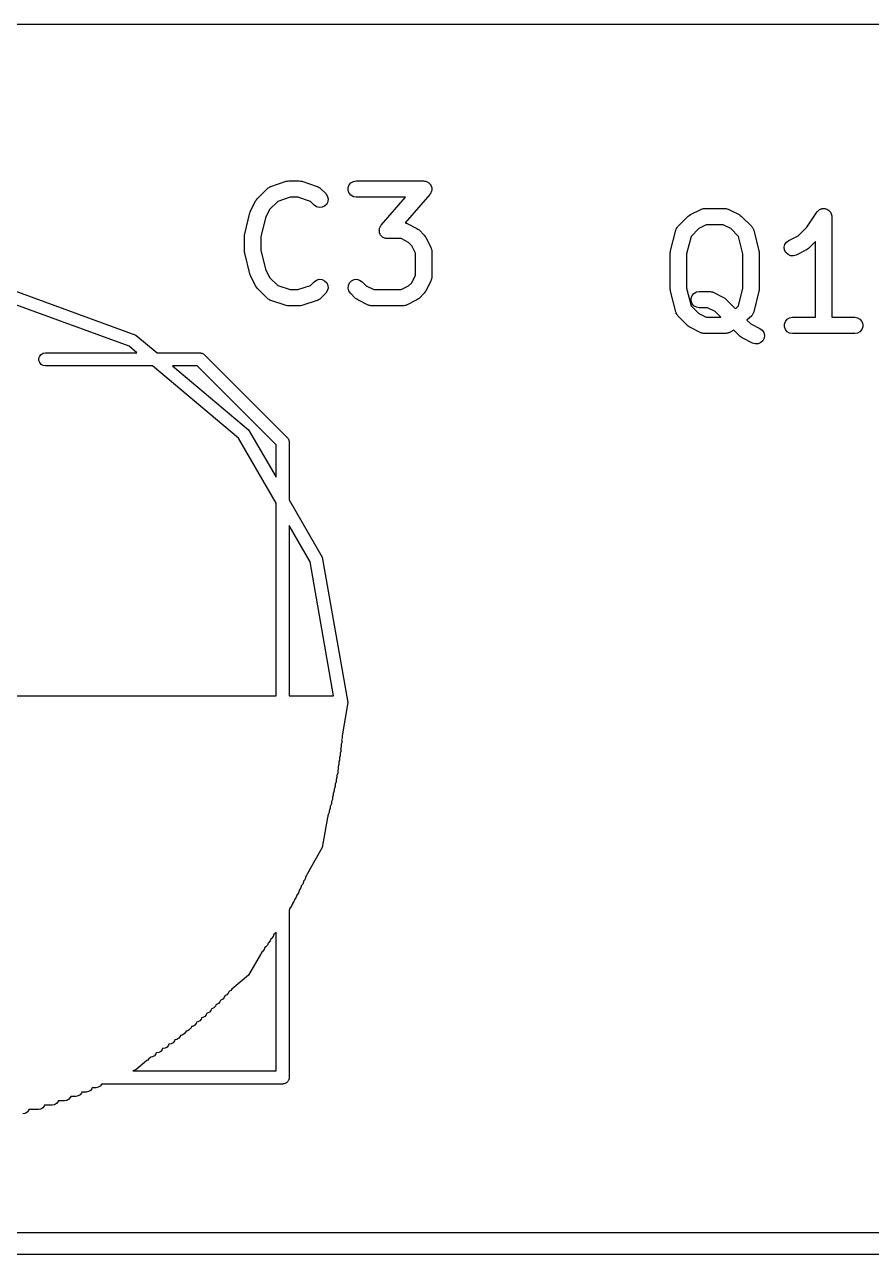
# Model space of a CAD drawing. Extents: x 10 to 287, y -200 to -10.
# Drawn here: x 113.32 to 121.1, y -109.19 to -97.89 of the extents above; entities that cross this region are included whole.
import ezdxf

# ---------------------------------------------------------------- set-up
doc = ezdxf.new("R2010")
doc.units = 0
doc.header["$MEASUREMENT"] = 0
doc.layers.add('BLACK', color=7, linetype='CONTINUOUS')

msp = doc.modelspace()

# ---------------------------------------------------------------- linework, layer by layer
at = {"layer": 'Black'}
for p, q in [((119.888, -97.89), (104.24, -97.89)), ((120.968, -97.89), (119.888, -97.89)), ((121.031, -97.89), (120.968, -97.89)), ((121.439, -97.89), (121.031, -97.89)), ((115.586, -99.3778), (115.729, -99.3302)), ((115.729, -99.3302), (115.741, -99.3285)), ((115.741, -99.3285), (115.753, -99.3264)), ((115.753, -99.3264), (115.848, -99.3264)), ((115.848, -99.3264), (115.86, -99.3285)), ((115.86, -99.3285), (115.872, -99.3302)), ((115.872, -99.3302), (116.014, -99.3778)), ((116.307, -99.3639), (116.323, -99.3439)), ((116.323, -99.3439), (116.346, -99.3309)), ((116.346, -99.3309), (116.372, -99.3264)), ((116.372, -99.3264), (116.991, -99.3264)), ((116.991, -99.3264), (116.998, -99.3277)), ((116.998, -99.3277), (117.005, -99.3278)), ((117.005, -99.3278), (117.011, -99.3299)), ((117.011, -99.3299), (117.016, -99.3309)), ((117.016, -99.3309), (117.023, -99.3346)), ((117.023, -99.3346), (117.03, -99.3372)), ((117.03, -99.3372), (117.034, -99.341)), ((117.034, -99.341), (117.039, -99.3439)), ((117.039, -99.3439), (117.044, -99.3495)), ((117.044, -99.3495), (117.049, -99.3544)), ((115.461, -99.4912), (115.557, -99.396)), ((115.557, -99.396), (115.56, -99.3935)), ((115.56, -99.3935), (115.563, -99.3903)), ((115.563, -99.3903), (115.571, -99.3861)), ((115.571, -99.3861), (115.578, -99.381)), ((115.578, -99.381), (115.582, -99.3799)), ((115.582, -99.3799), (115.586, -99.3778)), ((116.014, -99.3778), (116.018, -99.3799)), ((116.018, -99.3799), (116.022, -99.381)), ((116.022, -99.381), (116.03, -99.3861)), ((116.03, -99.3861), (116.037, -99.3903)), ((116.037, -99.3903), (116.04, -99.3935)), ((116.04, -99.3935), (116.044, -99.396)), ((116.044, -99.396), (116.091, -99.4436)), ((116.091, -99.4436), (116.106, -99.4649)), ((116.106, -99.4649), (116.113, -99.4901)), ((116.298, -99.3884), (116.307, -99.3639)), ((116.298, -99.4144), (116.298, -99.3884)), ((116.307, -99.4389), (116.298, -99.4144)), ((116.323, -99.4588), (116.307, -99.4389)), ((116.346, -99.4719), (116.323, -99.4588)), ((117.047, -99.4508), (116.82, -99.7108)), ((117.051, -99.4445), (117.047, -99.4508)), ((117.049, -99.3544), (117.052, -99.3594)), ((117.056, -99.4389), (117.051, -99.4445)), ((117.052, -99.3594), (117.056, -99.3639)), ((117.056, -99.3639), (117.058, -99.3708)), ((117.058, -99.4334), (117.056, -99.4389)), ((117.058, -99.3708), (117.062, -99.3772)), ((117.061, -99.4285), (117.058, -99.4334)), ((117.062, -99.4213), (117.061, -99.4285)), ((117.062, -99.3772), (117.063, -99.3829)), ((117.065, -99.4144), (117.062, -99.4213)), ((117.063, -99.3829), (117.065, -99.3884)), ((117.065, -99.3884), (117.065, -99.3957)), ((117.065, -99.3957), (117.066, -99.4029)), ((117.066, -99.4029), (117.065, -99.4086)), ((117.065, -99.4086), (117.065, -99.4144)), ((115.4, -99.6059), (115.447, -99.5107)), ((115.447, -99.5107), (115.455, -99.501)), ((115.455, -99.501), (115.461, -99.4912)), ((115.65, -99.5146), (115.576, -99.5887)), ((115.765, -99.4764), (115.65, -99.5146)), ((115.836, -99.4764), (115.765, -99.4764)), ((115.95, -99.5146), (115.836, -99.4764)), ((115.985, -99.5497), (115.95, -99.5146)), ((116.007, -99.5646), (115.985, -99.5497)), ((116.032, -99.5713), (116.007, -99.5646)), ((116.058, -99.5691), (116.032, -99.5713)), ((116.081, -99.5581), (116.058, -99.5691)), ((116.1, -99.5396), (116.081, -99.5581)), ((116.111, -99.516), (116.1, -99.5396)), ((116.113, -99.4901), (116.111, -99.516)), ((116.372, -99.4764), (116.346, -99.4719)), ((116.825, -99.4764), (116.372, -99.4764)), ((116.601, -99.7329), (116.825, -99.4764)), ((115.347, -99.8118), (115.394, -99.6213)), ((115.394, -99.6213), (115.397, -99.6138)), ((115.397, -99.6138), (115.4, -99.6059)), ((115.538, -99.6657), (115.494, -99.8392)), ((115.576, -99.5887), (115.538, -99.6657)), ((119.327, -99.7452), (119.422, -99.65)), ((119.422, -99.65), (119.432, -99.6431)), ((119.432, -99.6431), (119.442, -99.6359)), ((119.442, -99.6359), (119.537, -99.5883)), ((119.537, -99.5883), (119.541, -99.5871)), ((119.541, -99.5871), (119.545, -99.5849)), ((119.545, -99.5849), (119.554, -99.5834)), ((119.554, -99.5834), (119.562, -99.5809)), ((119.562, -99.5809), (119.566, -99.5811)), ((119.566, -99.5811), (119.571, -99.5804)), ((119.571, -99.5804), (119.761, -99.5804)), ((119.761, -99.5804), (119.765, -99.5811)), ((119.765, -99.5811), (119.77, -99.5809)), ((119.77, -99.5809), (119.778, -99.5834)), ((119.778, -99.5834), (119.787, -99.5849)), ((119.787, -99.5849), (119.79, -99.5871)), ((119.79, -99.5871), (119.795, -99.5883)), ((119.795, -99.5883), (119.89, -99.6359)), ((119.89, -99.6359), (119.899, -99.6431)), ((119.899, -99.6431), (119.909, -99.65)), ((119.909, -99.65), (120.005, -99.7452)), ((120.512, -99.7505), (120.603, -99.6138)), ((120.603, -99.6138), (120.606, -99.6108)), ((120.606, -99.6108), (120.608, -99.6072)), ((120.608, -99.6072), (120.615, -99.6014)), ((120.615, -99.6014), (120.621, -99.5949)), ((120.621, -99.5949), (120.625, -99.5931)), ((120.625, -99.5931), (120.628, -99.5904)), ((120.628, -99.5904), (120.637, -99.5874)), ((120.637, -99.5874), (120.645, -99.5834)), ((120.645, -99.5834), (120.649, -99.5829)), ((120.649, -99.5829), (120.653, -99.5815)), ((120.653, -99.5815), (120.662, -99.5815)), ((120.662, -99.5815), (120.671, -99.5805)), ((120.671, -99.5805), (120.675, -99.5815)), ((120.675, -99.5815), (120.679, -99.5815)), ((120.679, -99.5815), (120.687, -99.5846)), ((120.687, -99.5846), (120.696, -99.5867)), ((120.696, -99.5867), (120.699, -99.589)), ((120.699, -99.589), (120.703, -99.5904)), ((120.703, -99.5904), (120.71, -99.5962)), ((120.71, -99.5962), (120.718, -99.6011)), ((120.718, -99.6011), (120.72, -99.6045)), ((120.72, -99.6045), (120.723, -99.6072)), ((120.723, -99.6072), (120.728, -99.6149)), ((120.728, -99.6149), (120.733, -99.6221)), ((120.733, -99.6221), (120.734, -99.6261)), ((120.734, -99.6261), (120.736, -99.6297)), ((120.736, -99.6297), (120.738, -99.6385)), ((120.738, -99.6385), (120.74, -99.6471)), ((120.74, -99.6471), (120.74, -99.6513)), ((120.74, -99.6513), (120.741, -99.6554)), ((120.741, -99.6554), (120.741, -100.58)), ((116.582, -99.7808), (116.584, -99.7751)), ((116.584, -99.788), (116.582, -99.7808)), ((116.584, -99.7693), (116.586, -99.7624)), ((116.584, -99.7751), (116.584, -99.7693)), ((116.584, -99.7954), (116.584, -99.788)), ((116.586, -99.8008), (116.584, -99.7954)), ((116.586, -99.7624), (116.587, -99.7552)), ((116.586, -99.8065), (116.586, -99.8008)), ((116.587, -99.7552), (116.59, -99.7503)), ((116.59, -99.7503), (116.592, -99.7448)), ((116.592, -99.7448), (116.597, -99.7392)), ((116.597, -99.7392), (116.601, -99.7329)), ((116.82, -99.7108), (116.826, -99.7119)), ((116.826, -99.7119), (116.83, -99.714)), ((116.83, -99.714), (116.834, -99.7153)), ((116.834, -99.7153), (116.929, -99.7629)), ((116.929, -99.7629), (116.939, -99.77)), ((116.939, -99.77), (116.949, -99.7769)), ((116.949, -99.7769), (116.996, -99.8245)), ((119.26, -99.9705), (119.307, -99.78)), ((119.307, -99.78), (119.31, -99.7735)), ((119.31, -99.7735), (119.312, -99.7665)), ((119.312, -99.7665), (119.316, -99.7617)), ((119.316, -99.7617), (119.318, -99.7563)), ((119.318, -99.7563), (119.323, -99.7511)), ((119.323, -99.7511), (119.327, -99.7452)), ((119.52, -99.7646), (119.448, -99.8366)), ((119.588, -99.7304), (119.52, -99.7646)), ((119.743, -99.7304), (119.588, -99.7304)), ((119.812, -99.7646), (119.743, -99.7304)), ((119.884, -99.8366), (119.812, -99.7646)), ((120.005, -99.7452), (120.009, -99.7511)), ((120.009, -99.7511), (120.014, -99.7563)), ((120.014, -99.7563), (120.016, -99.7617)), ((120.016, -99.7617), (120.019, -99.7665)), ((120.019, -99.7665), (120.021, -99.7735)), ((120.021, -99.7735), (120.024, -99.78)), ((120.024, -99.78), (120.072, -99.9705)), ((120.431, -99.8318), (120.512, -99.7505)), ((115.344, -99.83), (115.346, -99.8209)), ((115.344, -99.9728), (115.344, -99.83)), ((115.346, -99.8209), (115.347, -99.8118)), ((115.494, -99.8392), (115.494, -99.9636)), ((116.59, -99.8129), (116.586, -99.8065)), ((116.592, -99.8198), (116.59, -99.8129)), ((116.596, -99.8243), (116.592, -99.8198)), ((116.599, -99.8293), (116.596, -99.8243)), ((116.604, -99.8342), (116.599, -99.8293)), ((116.609, -99.8398), (116.604, -99.8342)), ((116.614, -99.8427), (116.609, -99.8398)), ((116.619, -99.8465), (116.614, -99.8427)), ((116.625, -99.8491), (116.619, -99.8465)), ((116.632, -99.8528), (116.625, -99.8491)), ((116.637, -99.8538), (116.632, -99.8528)), ((116.643, -99.8559), (116.637, -99.8538)), ((116.65, -99.8561), (116.643, -99.8559)), ((116.657, -99.8573), (116.65, -99.8561)), ((116.783, -99.8573), (116.657, -99.8573)), ((116.851, -99.8916), (116.783, -99.8573)), ((116.881, -99.922), (116.851, -99.8916)), ((116.996, -99.8245), (117.003, -99.8344)), ((117.003, -99.8344), (117.01, -99.844)), ((117.01, -99.844), (117.058, -99.9393)), ((119.448, -99.8366), (119.407, -99.9979)), ((119.924, -99.9979), (119.884, -99.8366)), ((120.305, -99.9366), (120.311, -99.9113)), ((120.311, -99.9113), (120.326, -99.8895)), ((120.326, -99.8895), (120.347, -99.874)), ((120.347, -99.874), (120.431, -99.8318)), ((120.591, -99.8841), (120.528, -99.9465)), ((120.591, -100.58), (120.591, -99.8841)), ((115.346, -99.9818), (115.344, -99.9728)), ((115.347, -99.991), (115.346, -99.9818)), ((115.394, -100.181), (115.347, -99.991)), ((115.494, -99.9636), (115.538, -100.137)), ((116.916, -99.9905), (116.881, -99.922)), ((116.916, -100.193), (116.916, -99.9905)), ((117.058, -99.9393), (117.059, -99.9434)), ((117.059, -99.9434), (117.061, -99.9472)), ((117.061, -99.9472), (117.063, -99.9558)), ((117.063, -99.9558), (117.065, -99.9642)), ((117.065, -99.9642), (117.065, -99.9686)), ((117.065, -99.9686), (117.066, -99.9728)), ((117.066, -99.9728), (117.066, -100.211)), ((119.257, -99.9887), (119.259, -99.9797)), ((119.257, -100.322), (119.257, -99.9887)), ((119.259, -99.9797), (119.26, -99.9705)), ((119.407, -99.9979), (119.407, -100.313)), ((119.924, -100.313), (119.924, -99.9979)), ((120.072, -99.9705), (120.073, -99.9797)), ((120.073, -99.9797), (120.074, -99.9887)), ((120.074, -99.9887), (120.074, -100.322)), ((120.308, -99.9625), (120.305, -99.9366)), ((120.32, -99.9858), (120.308, -99.9625)), ((120.339, -100.004), (120.32, -99.9858)), ((120.363, -100.014), (120.339, -100.004)), ((120.389, -100.016), (120.363, -100.014)), ((120.414, -100.008), (120.389, -100.016)), ((120.509, -99.9606), (120.414, -100.008)), ((120.519, -99.9534), (120.509, -99.9606)), ((120.528, -99.9465), (120.519, -99.9534)), ((115.538, -100.137), (115.576, -100.214)), ((115.397, -100.189), (115.394, -100.181)), ((115.4, -100.197), (115.397, -100.189)), ((115.447, -100.292), (115.4, -100.197)), ((115.576, -100.214), (115.65, -100.288)), ((115.95, -100.288), (115.985, -100.253)), ((115.985, -100.253), (116.007, -100.238)), ((116.007, -100.238), (116.032, -100.231)), ((116.032, -100.231), (116.058, -100.234)), ((116.058, -100.234), (116.081, -100.245)), ((116.081, -100.245), (116.1, -100.263)), ((116.31, -100.263), (116.329, -100.245)), ((116.329, -100.245), (116.352, -100.234)), ((116.352, -100.234), (116.378, -100.231)), ((116.378, -100.231), (116.403, -100.238)), ((116.403, -100.238), (116.425, -100.253)), ((116.425, -100.253), (116.464, -100.292)), ((116.881, -100.262), (116.916, -100.193)), ((117.058, -100.244), (117.01, -100.34)), ((117.059, -100.24), (117.058, -100.244)), ((117.061, -100.237), (117.059, -100.24)), ((117.063, -100.228), (117.061, -100.237)), ((117.065, -100.219), (117.063, -100.228)), ((117.066, -100.211), (117.065, -100.215)), ((117.065, -100.215), (117.065, -100.219)), ((113.072, -100.279), (114.345, -100.743)), ((115.455, -100.302), (115.447, -100.292)), ((115.461, -100.312), (115.455, -100.302)), ((115.557, -100.407), (115.461, -100.312)), ((115.65, -100.288), (115.765, -100.326)), ((115.765, -100.326), (115.836, -100.326)), ((115.836, -100.326), (115.95, -100.288)), ((116.091, -100.359), (116.044, -100.407)), ((116.106, -100.338), (116.091, -100.359)), ((116.1, -100.263), (116.111, -100.287)), ((116.113, -100.313), (116.106, -100.338)), ((116.111, -100.287), (116.113, -100.313)), ((116.297, -100.313), (116.299, -100.287)), ((116.304, -100.338), (116.297, -100.313)), ((116.299, -100.287), (116.31, -100.263)), ((116.319, -100.359), (116.304, -100.338)), ((116.366, -100.407), (116.319, -100.359)), ((116.464, -100.292), (116.532, -100.326)), ((116.532, -100.326), (116.783, -100.326)), ((116.783, -100.326), (116.851, -100.292)), ((116.851, -100.292), (116.881, -100.262)), ((116.996, -100.359), (116.949, -100.407)), ((117.003, -100.349), (116.996, -100.359)), ((117.01, -100.34), (117.003, -100.349)), ((119.259, -100.331), (119.257, -100.322)), ((119.26, -100.34), (119.259, -100.331)), ((119.307, -100.531), (119.26, -100.34)), ((119.407, -100.313), (119.448, -100.474)), ((119.458, -100.38), (119.475, -100.36)), ((119.475, -100.36), (119.497, -100.347)), ((119.497, -100.347), (119.523, -100.342)), ((119.523, -100.342), (119.618, -100.342)), ((119.618, -100.342), (119.622, -100.343)), ((119.622, -100.343), (119.627, -100.343)), ((119.627, -100.343), (119.635, -100.345)), ((119.635, -100.345), (119.644, -100.347)), ((119.644, -100.347), (119.648, -100.349)), ((119.648, -100.349), (119.652, -100.35)), ((119.652, -100.35), (119.747, -100.398)), ((119.884, -100.474), (119.924, -100.313)), ((120.072, -100.34), (120.024, -100.531)), ((120.073, -100.331), (120.072, -100.34)), ((120.074, -100.322), (120.073, -100.331)), ((114.285, -100.846), (113.051, -100.397)), ((115.56, -100.409), (115.557, -100.407)), ((115.563, -100.413), (115.56, -100.409)), ((115.571, -100.417), (115.563, -100.413)), ((115.578, -100.422), (115.571, -100.417)), ((115.582, -100.423), (115.578, -100.422)), ((115.586, -100.425), (115.582, -100.423)), ((115.729, -100.473), (115.586, -100.425)), ((115.741, -100.474), (115.729, -100.473)), ((115.753, -100.476), (115.741, -100.474)), ((115.848, -100.476), (115.753, -100.476)), ((115.86, -100.474), (115.848, -100.476)), ((115.872, -100.473), (115.86, -100.474)), ((116.014, -100.425), (115.872, -100.473)), ((116.018, -100.423), (116.014, -100.425)), ((116.022, -100.422), (116.018, -100.423)), ((116.03, -100.417), (116.022, -100.422)), ((116.037, -100.413), (116.03, -100.417)), ((116.04, -100.409), (116.037, -100.413)), ((116.044, -100.407), (116.04, -100.409)), ((116.376, -100.414), (116.366, -100.407)), ((116.386, -100.421), (116.376, -100.414)), ((116.481, -100.468), (116.386, -100.421)), ((116.485, -100.47), (116.481, -100.468)), ((116.489, -100.472), (116.485, -100.47)), ((116.498, -100.473), (116.489, -100.472)), ((116.506, -100.476), (116.498, -100.473)), ((116.51, -100.476), (116.506, -100.476)), ((116.515, -100.476), (116.51, -100.476)), ((116.8, -100.476), (116.515, -100.476)), ((116.804, -100.476), (116.8, -100.476)), ((116.809, -100.476), (116.804, -100.476)), ((116.817, -100.473), (116.809, -100.476)), ((116.826, -100.472), (116.817, -100.473)), ((116.83, -100.47), (116.826, -100.472)), ((116.834, -100.468), (116.83, -100.47)), ((116.929, -100.421), (116.834, -100.468)), ((116.939, -100.414), (116.929, -100.421)), ((116.949, -100.407), (116.939, -100.414)), ((119.448, -100.474), (119.52, -100.546)), ((119.449, -100.404), (119.458, -100.38)), ((119.449, -100.43), (119.449, -100.404)), ((119.458, -100.455), (119.449, -100.43)), ((119.475, -100.475), (119.458, -100.455)), ((119.497, -100.488), (119.475, -100.475)), ((119.747, -100.398), (119.757, -100.405)), ((119.757, -100.405), (119.766, -100.412)), ((119.766, -100.412), (119.856, -100.502)), ((119.856, -100.502), (119.884, -100.474)), ((119.31, -100.537), (119.307, -100.531)), ((119.312, -100.544), (119.31, -100.537)), ((119.316, -100.549), (119.312, -100.544)), ((119.318, -100.555), (119.316, -100.549)), ((119.323, -100.56), (119.318, -100.555)), ((119.327, -100.566), (119.323, -100.56)), ((119.422, -100.661), (119.327, -100.566)), ((119.523, -100.492), (119.497, -100.488)), ((119.52, -100.546), (119.588, -100.58)), ((119.6, -100.492), (119.523, -100.492)), ((119.588, -100.58), (119.723, -100.58)), ((119.669, -100.527), (119.6, -100.492)), ((119.723, -100.58), (119.669, -100.527)), ((120.005, -100.566), (119.962, -100.608)), ((120.009, -100.56), (120.005, -100.566)), ((120.014, -100.555), (120.009, -100.56)), ((120.016, -100.549), (120.014, -100.555)), ((120.019, -100.544), (120.016, -100.549)), ((120.021, -100.537), (120.019, -100.544)), ((120.024, -100.531), (120.021, -100.537)), ((120.332, -100.598), (120.354, -100.585)), ((120.354, -100.585), (120.38, -100.58)), ((120.38, -100.58), (120.591, -100.58)), ((120.741, -100.58), (120.952, -100.58)), ((120.952, -100.58), (120.977, -100.585)), ((120.977, -100.585), (121, -100.598)), ((119.432, -100.668), (119.422, -100.661)), ((119.442, -100.675), (119.432, -100.668)), ((119.537, -100.722), (119.442, -100.675)), ((119.841, -100.699), (119.795, -100.722)), ((119.898, -100.756), (119.841, -100.699)), ((119.962, -100.608), (119.996, -100.641)), ((119.996, -100.641), (120.08, -100.684)), ((120.08, -100.684), (120.101, -100.699)), ((120.101, -100.699), (120.116, -100.721)), ((120.306, -100.642), (120.315, -100.618)), ((120.306, -100.668), (120.306, -100.642)), ((120.315, -100.693), (120.306, -100.668)), ((120.315, -100.618), (120.332, -100.598)), ((120.332, -100.713), (120.315, -100.693)), ((121, -100.598), (121.016, -100.618)), ((121.016, -100.693), (121, -100.713)), ((121.016, -100.618), (121.025, -100.642)), ((121.025, -100.668), (121.016, -100.693)), ((121.025, -100.642), (121.025, -100.668)), ((114.345, -100.743), (114.541, -100.907)), ((119.541, -100.724), (119.537, -100.722)), ((119.545, -100.726), (119.541, -100.724)), ((119.554, -100.727), (119.545, -100.726)), ((119.562, -100.73), (119.554, -100.727)), ((119.566, -100.73), (119.562, -100.73)), ((119.571, -100.73), (119.566, -100.73)), ((119.761, -100.73), (119.571, -100.73)), ((119.765, -100.73), (119.761, -100.73)), ((119.77, -100.73), (119.765, -100.73)), ((119.778, -100.727), (119.77, -100.73)), ((119.787, -100.726), (119.778, -100.727)), ((119.79, -100.724), (119.787, -100.726)), ((119.795, -100.722), (119.79, -100.724)), ((119.908, -100.763), (119.898, -100.756)), ((119.918, -100.77), (119.908, -100.763)), ((120.013, -100.818), (119.918, -100.77)), ((120.038, -100.825), (120.013, -100.818)), ((120.088, -100.813), (120.064, -100.824)), ((120.107, -100.795), (120.088, -100.813)), ((120.119, -100.772), (120.107, -100.795)), ((120.116, -100.721), (120.122, -100.746)), ((120.122, -100.746), (120.119, -100.772)), ((120.354, -100.726), (120.332, -100.713)), ((120.38, -100.73), (120.354, -100.726)), ((120.952, -100.73), (120.38, -100.73)), ((120.977, -100.726), (120.952, -100.73)), ((121, -100.713), (120.977, -100.726)), ((113.463, -100.937), (113.476, -100.921)), ((113.476, -100.921), (113.494, -100.911)), ((113.494, -100.911), (113.515, -100.907)), ((113.515, -100.907), (114.357, -100.907)), ((114.357, -100.907), (114.285, -100.846)), ((114.541, -100.907), (114.935, -100.907)), ((114.935, -100.907), (114.938, -100.907)), ((114.938, -100.907), (114.94, -100.907)), ((114.94, -100.907), (114.948, -100.909)), ((114.948, -100.909), (114.956, -100.911)), ((114.956, -100.911), (114.958, -100.912)), ((114.958, -100.912), (114.96, -100.913)), ((114.96, -100.913), (114.967, -100.917)), ((114.967, -100.917), (114.974, -100.921)), ((114.974, -100.921), (114.975, -100.923)), ((114.975, -100.923), (114.977, -100.925)), ((114.977, -100.925), (115.737, -101.685)), ((120.064, -100.824), (120.038, -100.825)), ((113.456, -100.957), (113.463, -100.937)), ((113.456, -100.977), (113.456, -100.957)), ((113.463, -100.997), (113.456, -100.977)), ((113.476, -101.013), (113.463, -100.997)), ((113.494, -101.023), (113.476, -101.013)), ((113.515, -101.027), (113.494, -101.023)), ((114.5, -101.027), (113.515, -101.027)), ((115.291, -101.69), (114.5, -101.027)), ((114.684, -101.027), (115.383, -101.613)), ((114.91, -101.027), (114.684, -101.027)), ((115.635, -101.752), (114.91, -101.027)), ((115.383, -101.613), (115.635, -102.05)), ((115.635, -102.287), (115.291, -101.69)), ((115.737, -101.685), (115.739, -101.687)), ((115.739, -101.687), (115.741, -101.688)), ((115.741, -101.688), (115.745, -101.695)), ((115.745, -101.695), (115.749, -101.702)), ((115.749, -101.702), (115.75, -101.704)), ((115.75, -101.704), (115.751, -101.706)), ((115.751, -101.706), (115.753, -101.714)), ((115.753, -101.714), (115.755, -101.722)), ((115.755, -101.722), (115.755, -101.724)), ((115.755, -101.724), (115.755, -101.727)), ((115.635, -102.05), (115.635, -101.752)), ((115.755, -101.727), (115.755, -102.258)), ((115.635, -104.06), (115.635, -102.287)), ((115.755, -102.258), (116.06, -102.786)), ((115.947, -102.827), (115.755, -102.495)), ((115.755, -102.495), (115.755, -104.06)), ((116.164, -104.06), (115.947, -102.827)), ((116.06, -102.786), (116.295, -104.12)), ((109.155, -104.06), (115.635, -104.06)), ((115.755, -104.06), (116.164, -104.06)), ((116.295, -104.12), (116.244, -104.409)), ((116.244, -104.412), (116.241, -104.428)), ((116.241, -104.428), (116.241, -104.43)), ((116.241, -104.43), (116.241, -104.45)), ((116.244, -104.409), (116.244, -104.41)), ((116.244, -104.41), (116.244, -104.412)), ((116.234, -104.53), (116.228, -104.547)), ((116.228, -104.547), (116.229, -104.55)), ((116.229, -104.55), (116.229, -104.57)), ((116.238, -104.49), (116.233, -104.505)), ((116.233, -104.505), (116.234, -104.51)), ((116.234, -104.51), (116.234, -104.53)), ((116.241, -104.45), (116.236, -104.464)), ((116.236, -104.464), (116.238, -104.47)), ((116.238, -104.47), (116.238, -104.49)), ((116.219, -104.65), (116.213, -104.668)), ((116.224, -104.61), (116.218, -104.627)), ((116.218, -104.627), (116.219, -104.63)), ((116.219, -104.63), (116.219, -104.65)), ((116.229, -104.57), (116.223, -104.587)), ((116.223, -104.587), (116.224, -104.59)), ((116.224, -104.59), (116.224, -104.61)), ((116.201, -104.77), (116.194, -104.79)), ((116.207, -104.73), (116.201, -104.748)), ((116.201, -104.748), (116.201, -104.75)), ((116.201, -104.75), (116.201, -104.77)), ((116.213, -104.69), (116.207, -104.708)), ((116.207, -104.708), (116.207, -104.71)), ((116.207, -104.71), (116.207, -104.73)), ((116.213, -104.668), (116.213, -104.67)), ((116.213, -104.67), (116.213, -104.69)), ((116.179, -104.891), (116.172, -104.911)), ((116.186, -104.851), (116.179, -104.871)), ((116.179, -104.871), (116.179, -104.891)), ((116.187, -104.83), (116.186, -104.831)), ((116.186, -104.831), (116.186, -104.851)), ((116.194, -104.81), (116.187, -104.83)), ((116.194, -104.79), (116.194, -104.81)), ((116.154, -104.991), (116.152, -104.993)), ((116.152, -104.993), (116.152, -105.011)), ((116.161, -104.971), (116.154, -104.991)), ((116.163, -104.951), (116.161, -104.953)), ((116.161, -104.953), (116.161, -104.971)), ((116.17, -104.931), (116.163, -104.951)), ((116.172, -104.911), (116.17, -104.913)), ((116.17, -104.913), (116.17, -104.931)), ((116.126, -105.111), (116.122, -105.116)), ((116.122, -105.116), (116.122, -105.131)), ((116.133, -105.091), (116.126, -105.111)), ((116.136, -105.071), (116.133, -105.074)), ((116.133, -105.074), (116.133, -105.091)), ((116.143, -105.051), (116.136, -105.071)), ((116.145, -105.031), (116.143, -105.033)), ((116.143, -105.033), (116.143, -105.051)), ((116.152, -105.011), (116.145, -105.031)), ((116.108, -105.179), (116.06, -105.454)), ((116.111, -105.171), (116.108, -105.179)), ((116.113, -105.154), (116.111, -105.163)), ((116.111, -105.163), (116.111, -105.171)), ((116.115, -105.151), (116.113, -105.154)), ((116.122, -105.131), (116.115, -105.151)), ((116.06, -105.454), (115.923, -105.691)), ((115.88, -105.791), (115.867, -105.806)), ((115.887, -105.771), (115.88, -105.791)), ((115.898, -105.751), (115.887, -105.764)), ((115.887, -105.764), (115.887, -105.771)), ((115.905, -105.731), (115.898, -105.751)), ((115.916, -105.711), (115.905, -105.724)), ((115.905, -105.724), (115.905, -105.731)), ((115.923, -105.691), (115.916, -105.711)), ((115.923, -105.691), (115.923, -105.691)), ((115.827, -105.891), (115.82, -105.911)), ((115.828, -105.887), (115.827, -105.887)), ((115.827, -105.887), (115.827, -105.891)), ((115.841, -105.871), (115.828, -105.887)), ((115.848, -105.851), (115.841, -105.871)), ((115.86, -105.831), (115.848, -105.845)), ((115.848, -105.845), (115.848, -105.851)), ((115.867, -105.811), (115.86, -105.831)), ((115.867, -105.806), (115.867, -105.811)), ((115.763, -106.011), (115.756, -106.031)), ((115.765, -106.007), (115.763, -106.008)), ((115.763, -106.008), (115.763, -106.011)), ((115.778, -105.991), (115.765, -106.007)), ((115.785, -105.971), (115.778, -105.991)), ((115.786, -105.967), (115.785, -105.967)), ((115.785, -105.967), (115.785, -105.971)), ((115.799, -105.951), (115.786, -105.967)), ((115.806, -105.931), (115.799, -105.951)), ((115.807, -105.927), (115.806, -105.927)), ((115.806, -105.927), (115.806, -105.931)), ((115.82, -105.911), (115.807, -105.927)), ((115.756, -106.031), (115.755, -106.032)), ((115.755, -106.032), (115.755, -107.567)), ((115.622, -106.247), (115.616, -106.25)), ((115.635, -106.231), (115.622, -106.247)), ((115.635, -107.507), (115.635, -106.231)), ((115.635, -106.231), (115.635, -106.231)), ((115.555, -106.351), (115.542, -106.367)), ((115.562, -106.331), (115.555, -106.351)), ((115.569, -106.327), (115.562, -106.331)), ((115.562, -106.331), (115.562, -106.331)), ((115.582, -106.311), (115.569, -106.327)), ((115.589, -106.291), (115.582, -106.311)), ((115.596, -106.287), (115.589, -106.291)), ((115.589, -106.291), (115.589, -106.291)), ((115.609, -106.271), (115.596, -106.287)), ((115.616, -106.251), (115.609, -106.271)), ((115.616, -106.25), (115.616, -106.251)), ((115.493, -106.436), (115.383, -106.627)), ((115.497, -106.431), (115.493, -106.436)), ((115.499, -106.425), (115.497, -106.431)), ((115.508, -106.41), (115.499, -106.425)), ((115.513, -106.407), (115.508, -106.41)), ((115.526, -106.391), (115.513, -106.407)), ((115.533, -106.372), (115.526, -106.391)), ((115.542, -106.367), (115.533, -106.372)), ((115.383, -106.627), (115.229, -106.756)), ((115.183, -106.807), (115.165, -106.817)), ((115.196, -106.791), (115.183, -106.807)), ((115.2, -106.78), (115.196, -106.791)), ((115.207, -106.774), (115.2, -106.78)), ((115.22, -106.767), (115.207, -106.774)), ((115.229, -106.756), (115.22, -106.767)), ((115.077, -106.911), (115.064, -106.927)), ((115.082, -106.898), (115.077, -106.911)), ((115.087, -106.897), (115.082, -106.898)), ((115.105, -106.887), (115.087, -106.897)), ((115.118, -106.871), (115.105, -106.887)), ((115.123, -106.858), (115.118, -106.871)), ((115.127, -106.857), (115.123, -106.858)), ((115.145, -106.847), (115.127, -106.857)), ((115.158, -106.831), (115.145, -106.847)), ((115.163, -106.818), (115.158, -106.831)), ((115.165, -106.817), (115.163, -106.818)), ((114.947, -107.031), (114.934, -107.047)), ((114.951, -107.019), (114.947, -107.031)), ((114.961, -107.017), (114.951, -107.019)), ((114.979, -107.007), (114.961, -107.017)), ((114.992, -106.991), (114.979, -107.007)), ((114.996, -106.979), (114.992, -106.991)), ((115.004, -106.977), (114.996, -106.979)), ((115.022, -106.967), (115.004, -106.977)), ((115.035, -106.951), (115.022, -106.967)), ((115.04, -106.938), (115.035, -106.951)), ((115.046, -106.937), (115.04, -106.938)), ((115.064, -106.927), (115.046, -106.937)), ((114.804, -107.151), (114.791, -107.167)), ((114.808, -107.14), (114.804, -107.151)), ((114.823, -107.137), (114.808, -107.14)), ((114.841, -107.127), (114.823, -107.137)), ((114.854, -107.111), (114.841, -107.127)), ((114.858, -107.099), (114.854, -107.111)), ((114.87, -107.097), (114.858, -107.099)), ((114.888, -107.087), (114.87, -107.097)), ((114.901, -107.071), (114.888, -107.087)), ((114.905, -107.059), (114.901, -107.071)), ((114.916, -107.057), (114.905, -107.059)), ((114.934, -107.047), (114.916, -107.057)), ((114.65, -107.261), (114.646, -107.271)), ((114.67, -107.257), (114.65, -107.261)), ((114.688, -107.247), (114.67, -107.257)), ((114.701, -107.231), (114.688, -107.247)), ((114.705, -107.221), (114.701, -107.231)), ((114.723, -107.217), (114.705, -107.221)), ((114.741, -107.207), (114.723, -107.217)), ((114.754, -107.191), (114.741, -107.207)), ((114.758, -107.18), (114.754, -107.191)), ((114.773, -107.177), (114.758, -107.18)), ((114.791, -107.167), (114.773, -107.177)), ((114.499, -107.377), (114.485, -107.38)), ((114.517, -107.367), (114.499, -107.377)), ((114.53, -107.351), (114.517, -107.367)), ((114.534, -107.341), (114.53, -107.351)), ((114.537, -107.341), (114.534, -107.341)), ((114.558, -107.337), (114.537, -107.341)), ((114.576, -107.327), (114.558, -107.337)), ((114.589, -107.311), (114.576, -107.327)), ((114.593, -107.301), (114.589, -107.311)), ((114.594, -107.301), (114.593, -107.301)), ((114.615, -107.297), (114.594, -107.301)), ((114.633, -107.287), (114.615, -107.297)), ((114.646, -107.271), (114.633, -107.287)), ((114.447, -107.412), (114.345, -107.497)), ((114.456, -107.407), (114.447, -107.412)), ((114.462, -107.399), (114.456, -107.407)), ((114.485, -107.38), (114.462, -107.399)), ((114.345, -107.497), (114.319, -107.507)), ((114.319, -107.507), (115.635, -107.507)), ((115.744, -107.601), (115.741, -107.606)), ((115.747, -107.597), (115.744, -107.601)), ((115.749, -107.592), (115.747, -107.597)), ((115.751, -107.588), (115.749, -107.592)), ((115.752, -107.582), (115.751, -107.588)), ((115.754, -107.577), (115.752, -107.582)), ((115.755, -107.567), (115.754, -107.572)), ((115.754, -107.572), (115.754, -107.577)), ((113.847, -107.711), (113.834, -107.727)), ((113.851, -107.701), (113.847, -107.711)), ((113.89, -107.701), (113.851, -107.701)), ((113.911, -107.697), (113.89, -107.701)), ((113.929, -107.687), (113.911, -107.697)), ((113.942, -107.671), (113.929, -107.687)), ((113.946, -107.661), (113.942, -107.671)), ((113.979, -107.661), (113.946, -107.661)), ((114, -107.657), (113.979, -107.661)), ((114.018, -107.647), (114, -107.657)), ((114.031, -107.631), (114.018, -107.647)), ((114.032, -107.627), (114.031, -107.631)), ((115.695, -107.627), (114.032, -107.627)), ((115.7, -107.626), (115.695, -107.627)), ((115.705, -107.626), (115.7, -107.626)), ((115.71, -107.624), (115.705, -107.626)), ((115.716, -107.623), (115.71, -107.624)), ((115.72, -107.621), (115.716, -107.623)), ((115.725, -107.619), (115.72, -107.621)), ((115.729, -107.616), (115.725, -107.619)), ((115.734, -107.613), (115.729, -107.616)), ((115.737, -107.609), (115.734, -107.613)), ((115.741, -107.606), (115.737, -107.609)), ((113.508, -107.821), (113.504, -107.831)), ((113.579, -107.821), (113.508, -107.821)), ((113.6, -107.817), (113.579, -107.821)), ((113.618, -107.807), (113.6, -107.817)), ((113.631, -107.791), (113.618, -107.807)), ((113.635, -107.781), (113.631, -107.791)), ((113.692, -107.781), (113.635, -107.781)), ((113.713, -107.777), (113.692, -107.781)), ((113.731, -107.767), (113.713, -107.777)), ((113.744, -107.751), (113.731, -107.767)), ((113.748, -107.741), (113.744, -107.751)), ((113.795, -107.741), (113.748, -107.741)), ((113.816, -107.737), (113.795, -107.741)), ((113.834, -107.727), (113.816, -107.737)), ((113.329, -107.897), (113.308, -107.901)), ((113.347, -107.887), (113.329, -107.897)), ((113.36, -107.871), (113.347, -107.887)), ((113.364, -107.861), (113.36, -107.871)), ((113.452, -107.861), (113.364, -107.861)), ((113.473, -107.857), (113.452, -107.861)), ((113.491, -107.847), (113.473, -107.857)), ((113.504, -107.831), (113.491, -107.847)), ((112.649, -108.993), (134.266, -108.993)), ((134.366, -109.193), (112.141, -109.193))]:
    msp.add_line(p, q, dxfattribs=at)

doc.saveas('drawing.dxf')
